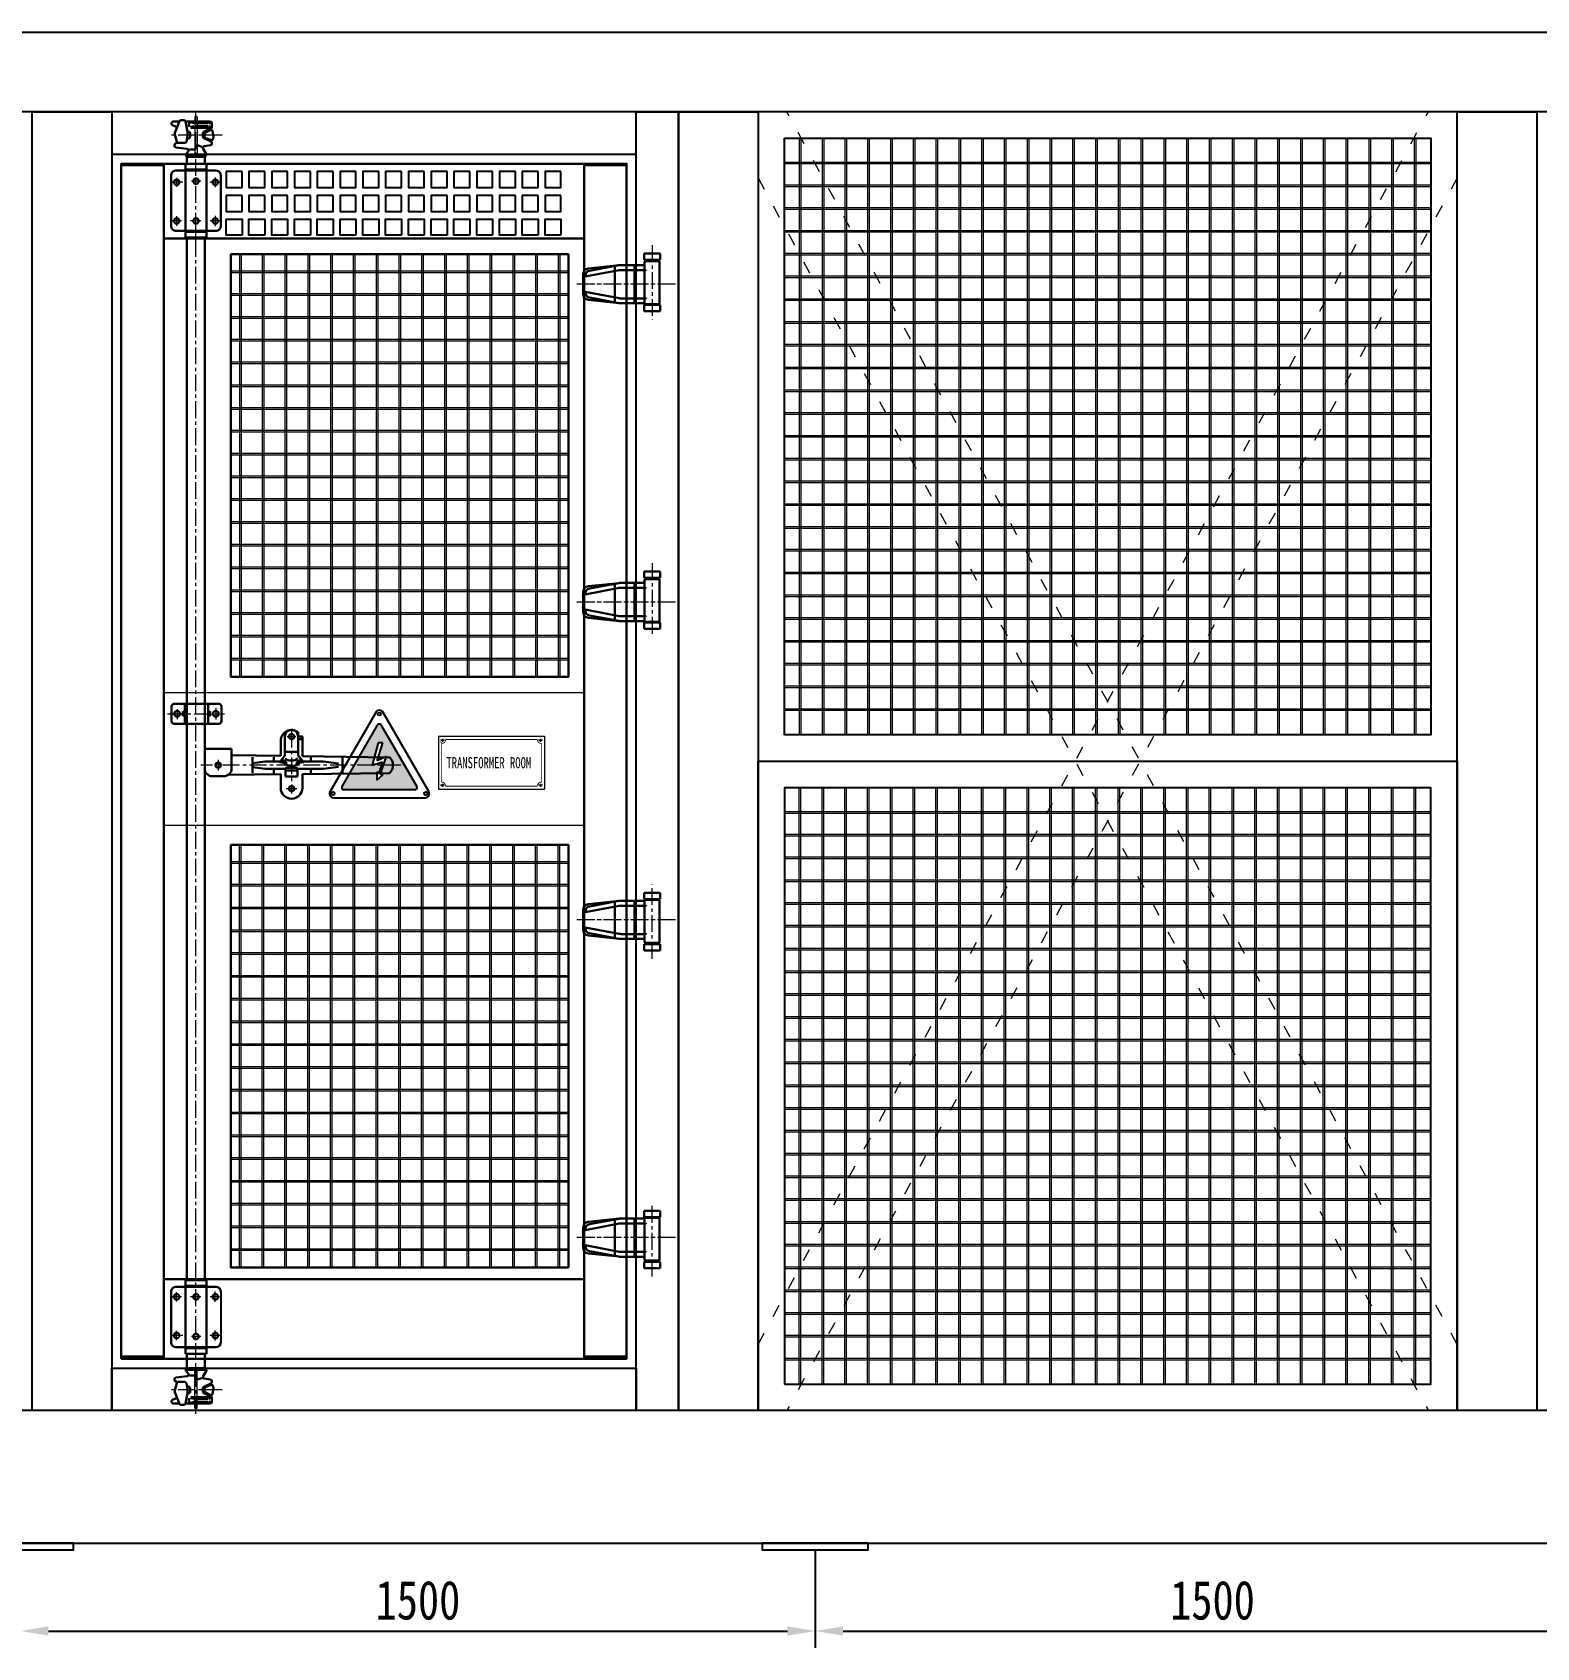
# Model space of a CAD drawing. Extents: x 61367 to 140945, y -1257 to 25588.
# Drawn here: x 88067 to 90907, y 17559 to 20608 of the extents above; entities that cross this region are included whole.
import ezdxf

# ---------------------------------------------------------------- set-up
doc = ezdxf.new("R2010")
doc.units = 0
doc.header["$MEASUREMENT"] = 0
doc.header["$PDMODE"] = 2
doc.header["$PDSIZE"] = 0.2
for name, pattern in [('ACAD_ISO03W100', [30, 12, -18]), ('CENTER', [50.8, 31.75, -6.35, 6.35, -6.35]), ('G', [2, 1.25, -0.25, 0.25, -0.25]), ('HIDDEN', [0.375, 0.25, -0.125])]:
    doc.linetypes.add(name, pattern=pattern)
doc.layers.get('0').update_dxf_attribs({"linetype": 'CONTINUOUS'})
doc.layers.get('DEFPOINTS').update_dxf_attribs({"linetype": 'CONTINUOUS'})
for name, color, linetype, lineweight in [('01', 7, 'CONTINUOUS', 18), ('05', 4, 'G', 18), ('AM_0', 7, 'CONTINUOUS', 30), ('AM_3', 6, 'HIDDEN', 15), ('AM_5', 3, 'CONTINUOUS', 15), ('AM_7', 4, 'CENTER', 15), ('THICK', 7, 'CONTINUOUS', 0)]:
    doc.layers.add(name, color=color, linetype=linetype, lineweight=lineweight)
doc.layers.add('02___PRT_ALL_AXES', color=7, linetype='CONTINUOUS')
doc.layers.add('03C', color=3, linetype='CONTINUOUS')
doc.styles.add('FSDBHZ', font='TXT.SHX', dxfattribs={"width": 0.707, "bigfont": 'HZFS.SHX'})
doc.styles.add('仿宋', font='SimSun.ttf', dxfattribs={"width": 0.8})
doc.dimstyles.new('12倍', dxfattribs={"dimscale": 21, "dimtxt": 3.5, "dimasz": 2.5, "dimexe": 1.5, "dimexo": 0, "dimgap": 1, "dimtad": 1, "dimtoh": 1, "dimdsep": 46, "dimtxsty": '仿宋', "dimcen": 2.5, "dimdle": 5, "dimclrd": 4, "dimclre": 4, "dimclrt": 3, "dimadec": 0, "dimazin": 0, "dimtfac": 1, "dimtmove": 0, "dimatfit": 3, "dimfxl": 1, "dimtolj": 1, "dimarcsym": 0})

# ---------------------------------------------------------------- blocks, each defined once
blk = doc.blocks.new('A$Ce09861e0')
at = {"layer": 'AM_0'}
for p, q in [((29.1, 124.3), (59.1, 124.3)), ((29.1, 124.3), (29.1, 112.3)), ((59.1, 124.3), (59.1, 112.3)), ((29.1, 112.3), (59.1, 112.3)), ((29.1, 111.3), (59.1, 111.3)), ((30.1, 110.3), (30.1, 31.3)), ((56.8, 100.3), (102.7, 100.3)), ((58.1, 110.3), (58.1, 31.3)), ((58.2, 48.2), (58.2, 99)), ((59.6, 109.6), (104.3, 109.6)), ((77.6, 38.1), (77.6, 109.2)), ((170.7, 88), (106.1, 100)), ((164.2, 103.3), (106.2, 109.5)), ((162.3, 99), (106.9, 109.3)), ((114.5, 39.5), (114.5, 107.5)), ((174.5, 55.3), (174.5, 91.8)), ((169.9, 88.2), (169.9, 89.9)), ((56.8, 46.8), (102.7, 46.8)), ((59.6, 37.6), (103.6, 37.6)), ((170.7, 59.1), (106.1, 47.1)), ((164.2, 43.9), (106.2, 37.7)), ((162.3, 48.2), (106.9, 37.9)), ((169.9, 57.2), (169.9, 59)), ((29.1, 30.3), (59.1, 30.3)), ((29.1, 29.3), (59.1, 29.3)), ((29.1, 27.8), (59.1, 27.8)), ((29.1, 15.8), (29.1, 27.8)), ((29.1, 15.8), (59.1, 15.8)), ((59.1, 15.8), (59.1, 27.8))]:
    blk.add_line(p, q, dxfattribs=at)
for centre, radius, start, end in [((31.1, 110.3), 1, 90, 180), ((56.8, 99), 1.38, 90, 180), ((57.1, 110.3), 1, 0, 90), ((59.6, 111), 1.38, 180, 270), ((59.6, 99), 1.38, 90, 180), ((102.7, 81.9), 18.5, 79.4792, 90), ((103.6, 91.1), 18.5, 79.4792, 90), ((104.3, 91.1), 18.5, 83.9115, 90), ((160.7, 89.9), 9.23, 0, 79.4792), ((163, 91.8), 11.5, 0, 83.9115), ((169.9, 83.5), 4.62, 0, 79.4792), ((169.9, 63.7), 4.62, 280.5208, 0), ((31.1, 31.3), 1, 180, 270), ((56.8, 48.2), 1.38, 180, 270), ((57.1, 31.3), 1, 270, 0), ((59.6, 48.2), 1.38, 180, 270), ((59.6, 36.2), 1.38, 90, 180), ((102.7, 65.3), 18.5, 270, 280.5208), ((103.6, 56), 18.5, 270, 280.5208), ((104.3, 56), 18.5, 270, 276.0885), ((160.7, 57.2), 9.23, 280.5208, 0), ((163, 55.3), 11.5, 276.0885, 0)]:
    blk.add_arc(centre, radius, start, end, dxfattribs=at)
at = {"layer": 'AM_7'}
for p, q in [((44.1, 0), (44.1, 140.2)), ((0, 73.6), (189.4, 73.6)), ((2.3, 73.6), (191.7, 73.6))]:
    blk.add_line(p, q, dxfattribs=at)
blk = doc.blocks.new('rehrehetreth')
at = {"linetype": 'ByBlock'}
h = blk.add_hatch(color=2, dxfattribs=at)
h.dxf.hatch_style = 1
edge = h.paths.add_edge_path()
edge.add_arc((99473.8, -259676.1), 4, 30, 150)
edge.add_line((99470.4, -259674.1), (99403.3, -259790.3))
edge.add_arc((99406.7, -259792.3), 4, 150, 270)
edge.add_line((99406.7, -259796.3), (99540.9, -259796.3))
edge.add_arc((99540.9, -259792.3), 4, 270, 30)
edge.add_line((99544.4, -259790.3), (99477.3, -259674.1))
h.paths.add_polyline_path([(99480.2, -259707.5), (99471.5, -259707.5), (99460.2, -259749.6), (99479.8, -259743.7), (99472.4, -259766), (99469, -259762.4), (99469.1, -259778), (99480.8, -259767.1), (99475.1, -259767.1), (99487.4, -259733.6), (99469.6, -259741.6)], flags=16)
at = {"layer": '02___PRT_ALL_AXES', "linetype": 'Continuous'}
for p, q in [((99466.9, -259650.1), (99380.7, -259799.3)), ((99566.9, -259799.3), (99480.7, -259650.1)), ((99403.3, -259790.3), (99470.4, -259674.1)), ((99477.3, -259674.1), (99544.4, -259790.3)), ((99471.5, -259707.5), (99460.2, -259749.6)), ((99469.6, -259741.6), (99480.2, -259707.5)), ((99480.2, -259707.5), (99471.5, -259707.5)), ((99460.2, -259749.6), (99479.8, -259743.7)), ((99487.4, -259733.6), (99469.6, -259741.6)), ((99479.8, -259743.7), (99472.4, -259766)), ((99475.1, -259767.1), (99487.4, -259733.6)), ((99472.4, -259766), (99469, -259762.4)), ((99469, -259762.4), (99469.1, -259778)), ((99469.1, -259778), (99480.8, -259767.1)), ((99480.8, -259767.1), (99475.1, -259767.1)), ((99387.7, -259811.3), (99560, -259811.3)), ((99540.9, -259796.3), (99406.7, -259796.3))]:
    blk.add_line(p, q, dxfattribs=at)
for centre in [(99473.8, -259653.2), (99386.3, -259803.3), (99561.3, -259803.3)]:
    blk.add_circle(centre, 3.1, dxfattribs=at)
for centre, radius, start, end in [((99473.8, -259654.1), 8, 30, 150), ((99473.8, -259676.1), 4, 30, 150), ((99406.7, -259792.3), 4, 150, 270), ((99540.9, -259792.3), 4, 270, 30), ((99387.7, -259803.3), 8, 150, 270), ((99560, -259803.3), 8, 270, 30)]:
    blk.add_arc(centre, radius, start, end, dxfattribs=at)
blk = doc.blocks.new('YU56UI67U56Y54TG')
at = {"layer": '01'}
for p, q in [((14504.3, -10294.9), (14704.3, -10294.9)), ((14504.3, -10294.9), (14504.3, -10394.9)), ((14704.3, -10294.9), (14704.3, -10394.9)), ((14504.3, -10394.9), (14704.3, -10394.9))]:
    blk.add_line(p, q, dxfattribs=at)
at = {"layer": '01', "const_width": 1.5}
for points in [[(14510.3, -10308.4, 0.414214), (14517.8, -10300.9, 0.414214)], [(14690.8, -10300.9, 0.414214), (14698.3, -10308.4, 0.414214)], [(14517.8, -10388.9, 0.414214), (14510.3, -10381.4, 0.414214)], [(14698.3, -10381.4, 0.414214), (14690.8, -10388.9, 0.414214)]]:
    blk.add_lwpolyline(points, format="xyb", dxfattribs=at)
for points in [[(14510.3, -10307.6), (14510.3, -10382.1)], [(14517, -10300.9), (14691.5, -10300.9)], [(14698.3, -10307.6), (14698.3, -10382.1)], [(14517.1, -10388.9), (14691.4, -10388.9)]]:
    blk.add_lwpolyline(points, dxfattribs=at)
at = {"layer": '01'}
for centre in [(14511.8, -10302.4), (14696.8, -10302.4), (14511.8, -10387.4), (14696.8, -10387.4)]:
    blk.add_circle(centre, 1.65, dxfattribs=at)
at = {"layer": '03C', "color": 1}
blk.add_line((14509.5, -10305.2), (14508.6, -10306.3), dxfattribs=at)
at = {"layer": '05'}
for p, q in [((14515.4, -10302.4), (14508.1, -10302.4)), ((14511.8, -10299.4), (14511.8, -10305.4)), ((14700.4, -10302.4), (14693.1, -10302.4)), ((14696.8, -10299.4), (14696.8, -10305.4)), ((14515.4, -10387.4), (14508.1, -10387.4)), ((14511.8, -10384.4), (14511.8, -10390.4)), ((14700.4, -10387.4), (14693.1, -10387.4)), ((14696.8, -10384.4), (14696.8, -10390.4))]:
    blk.add_line(p, q, dxfattribs=at)
at = {"layer": '01', "insert": (14519.3, -10344.9), "char_height": 21, "attachment_point": 4, "style": 'FSDBHZ'}
blk.add_mtext('{\\fSimHei|b0|i0|c134|p49;\\W0.7;TRANSFORMER ROOM}', dxfattribs=at)
blk = doc.blocks.new('*D683')
at = {"color": 4, "linetype": 'Continuous', "lineweight": -2, "transparency": 16777216}
for p, q in [((89544.9, 17743.1), (89544.9, 17558.5)), ((88044.9, 17690.3), (88044.9, 17558.5)), ((88097.4, 17590), (89492.4, 17590))]:
    blk.add_line(p, q, dxfattribs=at)
at = {"color": 4, "transparency": 16777216}
for points in [[(88097.4, 17598.8), (88097.4, 17581.3), (88044.9, 17590)], [(89492.4, 17598.8), (89492.4, 17581.3), (89544.9, 17590)]]:
    blk.add_solid(points, dxfattribs=at)
at = {"layer": 'DEFPOINTS', "color": 0, "transparency": 16777216}
for p in [(89544.9, 17743.1), (88044.9, 17690.3), (89544.9, 17590)]:
    blk.add_point(p, dxfattribs=at)
at = {"color": 3, "transparency": 16777216, "insert": (88794.9, 17647.8), "char_height": 73.5, "attachment_point": 5, "style": '仿宋'}
blk.add_mtext('\\A1;1500', dxfattribs=at)
blk = doc.blocks.new('*D684')
at = {"color": 4, "linetype": 'Continuous', "lineweight": -2, "transparency": 16777216}
for p, q in [((91044.9, 17743.1), (91044.9, 17558.5)), ((89544.9, 17650.8), (89544.9, 17558.5)), ((89597.4, 17590), (90992.4, 17590))]:
    blk.add_line(p, q, dxfattribs=at)
at = {"color": 4, "transparency": 16777216}
for points in [[(89597.4, 17598.8), (89597.4, 17581.3), (89544.9, 17590)], [(90992.4, 17598.8), (90992.4, 17581.3), (91044.9, 17590)]]:
    blk.add_solid(points, dxfattribs=at)
at = {"layer": 'DEFPOINTS', "color": 0, "transparency": 16777216}
for p in [(91044.9, 17743.1), (89544.9, 17650.8), (91044.9, 17590)]:
    blk.add_point(p, dxfattribs=at)
at = {"color": 3, "transparency": 16777216, "insert": (90294.9, 17647.8), "char_height": 73.5, "attachment_point": 5, "style": '仿宋'}
blk.add_mtext('\\A1;1500', dxfattribs=at)

msp = doc.modelspace()

# ---------------------------------------------------------------- linework, layer by layer
msp.add_line((88422.915, 18229.926), (88422.915, 18135.626))
for points in [[(88216.915, 20378.086), (89206.915, 20378.086), (89206.915, 20458.086), (88216.915, 20458.086)], [(89206.915, 20458.086), (89286.915, 20458.086), (89286.915, 18006.086), (89206.915, 18006.086)], [(89486.915, 20408.086), (90706.915, 20408.086), (90706.915, 19282.086), (89486.915, 19282.086)], [(89436.915, 19232.086), (90756.915, 19232.086), (90756.915, 18006.086), (89436.915, 18006.086)], [(89486.915, 18056.086), (90706.915, 18056.086), (90706.915, 19182.086), (89486.915, 19182.086)], [(88216.915, 18086.086), (89206.915, 18086.086), (89206.915, 18006.086), (88216.915, 18006.086)]]:
    msp.add_lwpolyline(points, close=True)
at = {"color": 6, "lineweight": -3}
for points in [[(88144.915, 17756.086), (87944.915, 17756.086), (87944.915, 17743.086), (88144.915, 17743.086)], [(89644.915, 17756.086), (89444.915, 17756.086), (89444.915, 17743.086), (89644.915, 17743.086)]]:
    msp.add_lwpolyline(points, close=True, dxfattribs=at)
at = {"layer": 'AM_0'}
for p, q in [((88329.964, 20436.526), (88329.964, 20435.536)), ((88340.407, 20429.23), (88331.822, 20432.761)), ((88344.444, 20439.526), (88332.964, 20439.526)), ((88336.081, 20418.199), (88344.717, 20440.221)), ((88352.995, 20442.126), (88347.51, 20442.126)), ((88355.939, 20439.703), (88359.757, 20420.232)), ((88403.433, 20439.526), (88355.974, 20439.526)), ((88372.191, 20436.39), (88366.449, 20438.303)), ((88398.773, 20436.39), (88373.892, 20436.39)), ((88400.049, 20435.965), (88404.089, 20438.09)), ((88405.965, 20436.563), (88405.965, 20429.03)), ((88339.842, 20401.301), (88335.928, 20415)), ((88357.892, 20401.619), (88359.843, 20413.004)), ((88358.745, 20406.596), (88363.095, 20408.365)), ((88363.106, 20419.891), (88359.536, 20421.359)), ((88364.964, 20417.116), (88364.964, 20411.144)), ((88371.978, 20430.863), (88365.598, 20428.737)), ((88403.876, 20427.674), (88366.024, 20427.674)), ((88398.773, 20430.863), (88373.892, 20430.863)), ((88388.965, 20411.03), (88388.965, 20417.222)), ((88390.687, 20419.936), (88404.242, 20426.315)), ((88390.687, 20408.315), (88404.242, 20401.936)), ((88391.847, 20411.279), (88391.8, 20416.029)), ((88402.61, 20423.635), (88393.368, 20418.479)), ((88405.199, 20404.325), (88394.258, 20408.232)), ((88400.261, 20431.075), (88404.727, 20428.312)), ((88406.976, 20421.596), (88409.07, 20411.348)), ((88408.951, 20409.94), (88407.102, 20405.193)), ((88335.464, 20395.107), (88335.464, 20393.746)), ((88337.334, 20397.886), (88340.455, 20399.156)), ((88338.061, 20390.774), (88359.323, 20387.891)), ((88354.935, 20399.126), (88342.727, 20399.126)), ((88357.45, 20378.821), (88361.145, 20382.904)), ((88358.12, 20374.242), (88359.964, 20373.126)), ((88358.915, 20373.126), (88358.915, 20359.826)), ((88392.965, 20373.125), (88358.964, 20373.125)), ((88392.696, 20376.125), (88359.355, 20376.125)), ((88372.964, 20387.125), (88363.733, 20387.125)), ((88375.965, 20391.198), (88375.965, 20390.125)), ((88379.754, 20394.092), (88386.965, 20392.126)), ((88389.355, 20388.283), (88395.315, 20378.704)), ((88391.434, 20392.832), (88403.433, 20394.726)), ((88391.965, 20373.125), (88394.321, 20374.552)), ((88392.915, 20373.126), (88392.915, 20359.826)), ((88405.965, 20399.222), (88405.965, 20397.689)), ((88412.915, 20347.326), (88338.915, 20347.326)), ((88395.915, 20359.826), (88355.915, 20359.826)), ((88355.915, 20359.826), (88355.915, 20348.826)), ((88395.915, 20348.826), (88355.915, 20348.826)), ((88355.915, 20347.326), (88355.915, 20233.026)), ((88358.915, 20348.826), (88358.915, 20347.326)), ((88392.915, 20348.826), (88392.915, 20347.326)), ((88395.915, 20359.826), (88395.915, 20348.826)), ((88395.915, 20347.326), (88395.915, 20233.026)), ((88328.915, 20337.326), (88328.915, 20243.026)), ((88422.915, 20337.326), (88422.915, 20243.026)), ((89108.915, 20218.886), (88314.915, 20218.886)), ((88412.915, 20233.026), (88338.915, 20233.026)), ((88395.915, 20231.526), (88355.915, 20231.526)), ((88395.915, 20231.526), (88355.915, 20231.526)), ((88355.915, 20231.526), (88355.915, 20220.526)), ((88395.915, 20220.526), (88355.915, 20220.526)), ((88358.915, 20233.026), (88358.915, 20231.526)), ((88392.915, 20233.026), (88392.915, 20231.526)), ((88395.915, 20231.526), (88395.915, 20220.526)), ((88329.915, 19335.581), (88329.915, 19307.581)), ((88334.915, 19340.581), (88418.915, 19340.581)), ((88355.015, 19340.581), (88355.015, 19302.581)), ((88398.815, 19340.581), (88398.815, 19302.581)), ((88423.915, 19335.581), (88423.915, 19307.581)), ((88351.015, 19325.581), (88351.015, 19317.581)), ((88351.015, 19325.581), (88355.015, 19324.509)), ((88351.015, 19317.581), (88355.015, 19318.653)), ((88398.815, 19324.509), (88402.815, 19325.581)), ((88398.815, 19318.653), (88402.815, 19317.581)), ((88402.815, 19325.581), (88402.815, 19317.581)), ((88334.915, 19302.581), (88418.915, 19302.581)), ((88535.859, 19274.086), (88535.859, 19241.941)), ((88543.859, 19282.086), (88543.859, 19242.668)), ((88568.859, 19286.834), (88568.859, 19242.668)), ((88576.859, 19278.883), (88568.859, 19278.883)), ((88576.859, 19273.883), (88568.859, 19273.883)), ((88576.859, 19278.883), (88576.859, 19241.395)), ((88443.259, 19255.586), (88392.259, 19255.586)), ((88443.259, 19255.586), (88443.259, 19218.586)), ((88535.859, 19241.941), (88443.259, 19243.174)), ((88567.759, 19249.586), (88544.959, 19249.586)), ((88482.759, 19239.586), (88482.759, 19209.586)), ((88506.781, 19231.362), (88482.926, 19228.571)), ((88506.781, 19217.81), (88482.926, 19220.601)), ((88543.859, 19231.362), (88506.781, 19231.362)), ((88544.959, 19217.81), (88506.781, 19217.81)), ((88522.759, 19239.586), (88522.759, 19231.362)), ((88522.759, 19217.81), (88522.759, 19209.586)), ((88543.859, 19242.668), (88533.328, 19229.54)), ((88567.759, 19219.586), (88544.959, 19219.586)), ((88544.959, 19219.586), (88544.959, 19203.295)), ((88567.759, 19214.586), (88544.959, 19214.586)), ((88567.759, 19219.586), (88567.759, 19203.295)), ((88616.413, 19217.81), (88567.759, 19217.81)), ((88568.859, 19242.668), (88579.39, 19229.54)), ((88616.413, 19231.362), (88568.859, 19231.362)), ((88741.021, 19239.21), (88576.859, 19241.395)), ((88592.759, 19239.586), (88592.759, 19231.362)), ((88592.759, 19217.81), (88592.759, 19209.586)), ((88616.413, 19231.362), (88644.837, 19227.81)), ((88616.413, 19217.81), (88644.837, 19221.362)), ((88652.759, 19239.586), (88652.759, 19209.586)), ((88428.259, 19203.586), (88407.259, 19203.586)), ((88535.859, 19207.317), (88436.75, 19206.221)), ((88535.859, 19181.686), (88535.859, 19207.317)), ((88567.759, 19203.295), (88544.959, 19203.295)), ((88740.988, 19209.586), (88576.859, 19207.771)), ((88576.859, 19181.686), (88576.859, 19207.771)), ((88412.915, 18239.926), (88338.915, 18239.926)), ((88395.915, 18252.426), (88355.915, 18252.426)), ((88355.915, 18241.426), (88355.915, 18252.426)), ((88395.915, 18241.426), (88355.915, 18241.426)), ((88355.915, 18125.626), (88355.915, 18239.926)), ((88358.915, 18239.926), (88358.915, 18241.426)), ((88392.915, 18239.926), (88392.915, 18241.426)), ((88395.915, 18241.426), (88395.915, 18252.426)), ((88395.915, 18125.626), (88395.915, 18239.926)), ((88328.915, 18135.626), (88328.915, 18229.926)), ((88412.915, 18125.626), (88338.915, 18125.626)), ((88395.915, 18124.126), (88355.915, 18124.126)), ((88355.915, 18113.126), (88355.915, 18124.126)), ((88358.915, 18124.126), (88358.915, 18125.626)), ((88392.915, 18124.126), (88392.915, 18125.626)), ((88395.915, 18113.126), (88395.915, 18124.126)), ((88395.915, 18113.126), (88355.915, 18113.126)), ((88358.12, 18085.009), (88359.964, 18086.126)), ((88358.915, 18086.126), (88358.915, 18113.126)), ((88392.965, 18086.126), (88358.964, 18086.126)), ((88391.965, 18086.126), (88394.321, 18084.699)), ((88392.915, 18086.126), (88392.915, 18113.126)), ((88335.464, 18064.144), (88335.464, 18065.506)), ((88339.842, 18057.951), (88335.928, 18044.251)), ((88337.334, 18061.366), (88340.455, 18060.096)), ((88338.061, 18068.478), (88359.323, 18071.361)), ((88354.935, 18060.126), (88342.727, 18060.126)), ((88357.45, 18080.431), (88361.145, 18076.347)), ((88357.892, 18057.633), (88359.843, 18046.248)), ((88392.696, 18083.126), (88359.355, 18083.126)), ((88372.964, 18072.126), (88363.733, 18072.126)), ((88375.965, 18068.054), (88375.965, 18069.126)), ((88379.754, 18065.16), (88386.965, 18067.126)), ((88389.355, 18070.968), (88395.315, 18080.548)), ((88390.687, 18050.936), (88404.242, 18057.315)), ((88391.434, 18066.42), (88403.433, 18064.526)), ((88405.199, 18054.927), (88394.258, 18051.019)), ((88405.965, 18060.03), (88405.965, 18061.563)), ((88408.951, 18049.312), (88407.102, 18054.059)), ((88329.964, 18022.726), (88329.964, 18023.716)), ((88340.407, 18030.022), (88331.822, 18026.49)), ((88336.081, 18041.052), (88344.717, 18019.03)), ((88355.939, 18019.548), (88359.757, 18039.02)), ((88358.745, 18052.656), (88363.095, 18050.886)), ((88363.106, 18039.361), (88359.536, 18037.893)), ((88364.964, 18042.136), (88364.964, 18048.108)), ((88371.978, 18028.389), (88365.598, 18030.515)), ((88403.876, 18031.578), (88366.024, 18031.578)), ((88398.773, 18028.389), (88373.892, 18028.389)), ((88388.965, 18048.222), (88388.965, 18042.03)), ((88390.687, 18039.315), (88404.242, 18032.936)), ((88391.847, 18047.972), (88391.8, 18043.222)), ((88402.61, 18035.617), (88393.368, 18040.773)), ((88400.049, 18023.287), (88404.089, 18021.161)), ((88400.261, 18028.176), (88404.727, 18030.94)), ((88405.965, 18022.689), (88405.965, 18030.222)), ((88406.976, 18037.656), (88409.07, 18047.904)), ((88344.444, 18019.726), (88332.964, 18019.726)), ((88352.995, 18017.125), (88347.51, 18017.125)), ((88403.433, 18019.726), (88355.974, 18019.726)), ((88372.191, 18022.862), (88366.449, 18020.949)), ((88398.773, 18022.862), (88373.892, 18022.862))]:
    msp.add_line(p, q, dxfattribs=at)
for points in [[(88234.915, 20357.086), (88314.915, 20357.086), (88314.915, 20360.086), (88234.915, 20360.086)], [(88234.915, 20357.086), (88314.915, 20357.086), (88314.915, 20360.086), (88234.915, 20360.086)], [(88234.915, 18108.086), (88314.915, 18108.086), (88314.915, 20357.086), (88234.915, 20357.086)], [(88314.915, 20360.086), (89108.915, 20360.086), (89108.915, 20218.886), (88314.915, 20218.886)], [(89108.915, 20357.086), (89188.915, 20357.086), (89188.915, 20360.086), (89108.915, 20360.086)], [(89108.915, 18108.086), (89188.915, 18108.086), (89188.915, 20357.086), (89108.915, 20357.086)], [(88392.915, 20220.526), (88358.915, 20220.526), (88358.915, 18252.426), (88392.915, 18252.426)], [(89078.916, 20189.086), (88441.915, 20189.086), (88441.915, 19391.086), (89078.916, 19391.086)], [(89078.916, 18276.086), (88441.915, 18276.086), (88441.915, 19074.086), (89078.916, 19074.086)], [(88314.915, 18254.086), (89108.915, 18254.086), (89108.915, 18104.086), (88314.915, 18104.086)], [(88234.915, 18104.086), (88314.915, 18104.086), (88314.915, 18108.086), (88234.915, 18108.086)], [(88234.915, 18104.086), (88314.915, 18104.086), (88314.915, 18108.086), (88234.915, 18108.086)], [(89108.915, 18104.086), (89188.915, 18104.086), (89188.915, 18108.086), (89108.915, 18108.086)]]:
    msp.add_lwpolyline(points, close=True, dxfattribs=at)
for centre, radius in [((88339.415, 20325.026), 5.25), ((88375.915, 20327.026), 5.25), ((88412.415, 20325.026), 5.25), ((88339.415, 20252.026), 5.25), ((88375.915, 20252.026), 5.25), ((88412.415, 20252.026), 5.25), ((88340.415, 19321.581), 5.5), ((88413.415, 19321.581), 5.5), ((88556.359, 19278.586), 5), ((88417.759, 19224.586), 5), ((88556.359, 19180.186), 5), ((88339.415, 18220.926), 5.25), ((88375.915, 18220.926), 5.25), ((88412.415, 18220.926), 5.25), ((88339.415, 18147.926), 5.25), ((88375.915, 18145.926), 5.25), ((88412.415, 18147.926), 5.25)]:
    msp.add_circle(centre, radius, dxfattribs=at)
for centre, radius, start, end in [((88332.964, 20436.526), 3, 89.99992, 180), ((88332.964, 20435.536), 3, 180, 247.6365), ((88347.51, 20439.126), 3, 89.99992, 158.58707), ((88352.995, 20439.126), 3, 11.0935, 89.99992), ((88369.426, 20433.414), 6.805, 137.864454, 214.342187), ((88402.965, 20436.563), 3, 359.9998, 81.02744), ((88340.736, 20416.374), 5, 158.586908, 195.945465), ((88354.935, 20402.126), 3, 270.0001, 350.2724), ((88340.131, 20416.383), 20, 350.2726, 11.0936), ((88361.964, 20411.144), 3, 292.1356, 359.9999), ((88361.964, 20417.116), 3, 359.9998, 67.6361), ((88391.965, 20417.222), 3, 115.20116, 180), ((88391.965, 20411.03), 3, 180, 244.799), ((88394.794, 20415.839), 3, 118.39315, 176.367037), ((88395.14, 20411.408), 3.295, 182.233027, 254.480837), ((88404.037, 20420.995), 3, 11.5506, 118.39315), ((88402.965, 20429.03), 3, 295.2012, 359.9999), ((88402.965, 20399.222), 3, 359.9998, 64.7987), ((88405.704, 20405.737), 1.5, 250.345412, 338.717704), ((88406.621, 20410.847), 2.5, 338.717704, 11.550977), ((88338.464, 20395.107), 3, 112.1353, 180), ((88338.464, 20393.746), 3, 180, 262.2783), ((88342.727, 20402.126), 3, 195.9456, 270.0001), ((88359.674, 20376.808), 3, 137.8583, 238.8012), ((88358.92, 20384.917), 3, 317.8582, 82.2781), ((88372.964, 20390.125), 3, 270.0001, 359.9999), ((88378.965, 20391.198), 3, 74.7448, 180), ((88391.902, 20389.868), 3, 98.9726, 211.8864), ((88392.767, 20377.119), 3, 301.1987, 31.8863), ((88402.965, 20397.689), 3, 278.9725, 359.9999), ((88338.915, 20337.326), 10, 89.9998, 180), ((88412.915, 20337.326), 10, 0.0001, 89.9999), ((88338.915, 20243.026), 10, 180, 270.00008), ((88412.915, 20243.026), 10, 269.99998, 0.0002), ((88334.915, 19335.581), 5, 90.00008, 180.0001), ((88418.915, 19335.581), 5, 0, 90.00008), ((88334.915, 19307.581), 5, 180.0001, 269.9999), ((88418.915, 19307.581), 5, 269.9999, 0), ((88556.359, 19270.586), 20.5, 52.428, 180), ((88556.359, 19278.586), 12.5, 359.9998, 180), ((88407.259, 19218.586), 15, 180, 270.0001), ((88428.259, 19218.586), 15, 270, 359.9999), ((88536.781, 19218.794), 11.287, 51.165186, 107.812645), ((88539.312, 19222.014), 11.287, 51.165186, 107.812645), ((88556.359, 19240.711), 18.125, 226.3972, 313.6029), ((88556.102, 19254.541), 21.288, 235.62456, 304.37544), ((88553.7, 19229.078), 7.512, 166.699891, 205.663234), ((88559.018, 19229.078), 7.512, 334.336766, 13.300109), ((88573.407, 19222.014), 11.287, 72.187355, 128.834814), ((88575.937, 19218.794), 11.287, 72.187355, 128.834814), ((88727.759, 19224.586), 20, 311.4097, 48.5903), ((88556.359, 19181.686), 20.5, 180, 359.9999), ((88338.915, 18229.926), 10, 89.99992, 180), ((88412.915, 18229.926), 10, 359.9998, 90.00002), ((88338.915, 18135.626), 10, 180, 270.0002), ((88412.915, 18135.626), 10, 270.0001, 359.9999), ((88359.674, 18082.444), 3, 121.1988, 222.1417), ((88392.767, 18082.133), 3, 328.1137, 58.8013), ((88338.464, 18065.506), 3, 97.7217, 180), ((88338.464, 18064.144), 3, 180, 247.8647), ((88342.727, 18057.126), 3, 89.9999, 164.0544), ((88354.935, 18057.126), 3, 9.7276, 89.9999), ((88358.92, 18074.334), 3, 277.7219, 42.1418), ((88372.964, 18069.126), 3, 0.0001, 89.9999), ((88378.965, 18068.054), 3, 180, 285.2552), ((88391.902, 18069.384), 3, 148.1136, 261.0274), ((88402.965, 18061.563), 3, 0.0001, 81.0275), ((88402.965, 18060.03), 3, 295.2013, 0.0002), ((88405.704, 18053.514), 1.5, 21.282296, 109.654588), ((88332.964, 18023.716), 3, 112.3635, 180), ((88340.736, 18042.878), 5, 164.054535, 201.413092), ((88340.131, 18042.868), 20, 348.9064, 9.7274), ((88369.426, 18025.838), 6.805, 145.657813, 222.135546), ((88361.964, 18048.108), 3, 0.0001, 67.8644), ((88361.964, 18042.136), 3, 292.3639, 0.0002), ((88391.965, 18048.222), 3, 115.201, 180), ((88391.965, 18042.03), 3, 180, 244.79884), ((88394.794, 18043.412), 3, 183.632963, 241.60685), ((88395.14, 18047.844), 3.295, 105.519163, 177.766973), ((88404.037, 18038.256), 3, 241.60685, 348.4494), ((88402.965, 18030.222), 3, 0.0001, 64.7988), ((88406.621, 18048.404), 2.5, 348.449023, 21.282296), ((88332.964, 18022.726), 3, 180, 270.00008), ((88347.51, 18020.126), 3, 201.41293, 270.00008), ((88352.995, 18020.126), 3, 270.00008, 348.9065), ((88402.965, 18022.689), 3, 278.97256, 0.0002)]:
    msp.add_arc(centre, radius, start, end, dxfattribs=at)
for p in [(88375.965, 20373.125), (88358.915, 20220.526), (88358.915, 18252.426), (88375.965, 18086.126)]:
    msp.add_point(p, dxfattribs=at)
at = {"layer": 'AM_3'}
for p, q in [((88377.915, 20449.126), (88373.915, 20449.126)), ((88377.915, 20449.126), (88377.915, 20374.363)), ((88373.915, 18010.126), (88373.915, 18085.235)), ((88377.915, 18010.126), (88377.915, 18084.889)), ((88377.915, 18010.126), (88373.915, 18010.126))]:
    msp.add_line(p, q, dxfattribs=at)
msp.add_lwpolyline([(88373.915, 20449.126), (88373.915, 20374.017)], dxfattribs=at)
at = {"layer": 'AM_7'}
for p, q in [((88375.915, 18000.126), (88375.915, 20459.126)), ((88425.123, 20414.126), (88327.355, 20414.126)), ((88350.934, 20325.026), (88328.915, 20325.026)), ((88339.415, 20333.572), (88339.415, 20316.252)), ((88384.909, 20327.026), (88367.255, 20327.026)), ((88421.215, 20325.026), (88401.896, 20325.026)), ((88412.415, 20334.239), (88412.415, 20315.919)), ((88348.269, 20252.026), (88330.948, 20252.026)), ((88339.415, 20260.959), (88339.415, 20242.972)), ((88384.909, 20252.026), (88365.256, 20252.026)), ((88420.549, 20252.026), (88402.895, 20252.026)), ((88412.415, 20261.625), (88412.415, 20242.306)), ((88321.915, 19321.581), (88429.915, 19321.581)), ((88340.415, 19330.581), (88340.415, 19311.581)), ((88413.415, 19332.831), (88413.415, 19311.081)), ((88548.256, 19278.586), (88564.506, 19278.586)), ((88548.259, 19278.586), (88564.509, 19278.586)), ((88556.356, 19289.836), (88556.356, 19171.022)), ((88556.359, 19289.836), (88556.359, 19171.022)), ((88762.763, 19224.586), (88384.986, 19224.586)), ((88417.756, 19234.586), (88417.756, 19214.586)), ((88417.759, 19234.586), (88417.759, 19214.586)), ((88566.356, 19180.186), (88546.356, 19180.186)), ((88566.359, 19180.186), (88546.359, 19180.186)), ((88348.269, 18220.926), (88330.948, 18220.926)), ((88339.415, 18211.993), (88339.415, 18229.98)), ((88384.909, 18220.926), (88365.256, 18220.926)), ((88420.549, 18220.926), (88402.895, 18220.926)), ((88412.415, 18211.327), (88412.415, 18230.646)), ((88350.934, 18147.926), (88328.915, 18147.926)), ((88339.415, 18139.38), (88339.415, 18156.7)), ((88384.909, 18145.926), (88367.255, 18145.926)), ((88421.215, 18147.926), (88401.896, 18147.926)), ((88412.415, 18138.713), (88412.415, 18157.033)), ((88425.123, 18045.126), (88327.355, 18045.126))]:
    msp.add_line(p, q, dxfattribs=at)
at = {"layer": 'THICK', "color": 0}
for p, q in [((89514.915, 20408.086), (89514.915, 19282.086)), ((89517.915, 20408.086), (89517.915, 19282.086)), ((89557.915, 20408.086), (89557.915, 19282.086)), ((89560.915, 20408.086), (89560.915, 19282.086)), ((89600.915, 20408.086), (89600.915, 19282.086)), ((89603.915, 20408.086), (89603.915, 19282.086)), ((89643.915, 20408.086), (89643.915, 19282.086)), ((89646.915, 20408.086), (89646.915, 19282.086)), ((89686.915, 20408.086), (89686.915, 19282.086)), ((89689.915, 20408.086), (89689.915, 19282.086)), ((89729.915, 20408.086), (89729.915, 19282.086)), ((89732.915, 20408.086), (89732.915, 19282.086)), ((89772.915, 20408.086), (89772.915, 19282.086)), ((89775.915, 20408.086), (89775.915, 19282.086)), ((89815.915, 20408.086), (89815.915, 19282.086)), ((89818.915, 20408.086), (89818.915, 19282.086)), ((89858.915, 20408.086), (89858.915, 19282.086)), ((89861.915, 20408.086), (89861.915, 19282.086)), ((89901.915, 20408.086), (89901.915, 19282.086)), ((89904.915, 20408.086), (89904.915, 19282.086)), ((89944.915, 20408.086), (89944.915, 19282.086)), ((89947.915, 20408.086), (89947.915, 19282.086)), ((89987.915, 20408.086), (89987.915, 19282.086)), ((89990.915, 20408.086), (89990.915, 19282.086)), ((90030.915, 20408.086), (90030.915, 19282.086)), ((90033.915, 20408.086), (90033.915, 19282.086)), ((90073.915, 20408.086), (90073.915, 19282.086)), ((90076.915, 20408.086), (90076.915, 19282.086)), ((90116.915, 20408.086), (90116.915, 19282.086)), ((90119.915, 20408.086), (90119.915, 19282.086)), ((90159.915, 20408.086), (90159.915, 19282.086)), ((90162.915, 20408.086), (90162.915, 19282.086)), ((90202.915, 20408.086), (90202.915, 19282.086)), ((90205.915, 20408.086), (90205.915, 19282.086)), ((90245.915, 20408.086), (90245.915, 19282.086)), ((90248.915, 20408.086), (90248.915, 19282.086)), ((90288.915, 20408.086), (90288.915, 19282.086)), ((90291.915, 20408.086), (90291.915, 19282.086)), ((90331.915, 20408.086), (90331.915, 19282.086)), ((90334.915, 20408.086), (90334.915, 19282.086)), ((90374.915, 20408.086), (90374.915, 19282.086)), ((90377.915, 20408.086), (90377.915, 19282.086)), ((90417.915, 20408.086), (90417.915, 19282.086)), ((90420.915, 20408.086), (90420.915, 19282.086)), ((90460.915, 20408.086), (90460.915, 19282.086)), ((90463.915, 20408.086), (90463.915, 19282.086)), ((90503.915, 20408.086), (90503.915, 19282.086)), ((90506.915, 20408.086), (90506.915, 19282.086)), ((90546.915, 20408.086), (90546.915, 19282.086)), ((90549.915, 20408.086), (90549.915, 19282.086)), ((90589.915, 20408.086), (90589.915, 19282.086)), ((90592.915, 20408.086), (90592.915, 19282.086)), ((90632.915, 20408.086), (90632.915, 19282.086)), ((90635.915, 20408.086), (90635.915, 19282.086)), ((90675.915, 20408.086), (90675.915, 19282.086)), ((90678.915, 20408.086), (90678.915, 19282.086)), ((90706.915, 20362.586), (89486.915, 20362.586)), ((90706.915, 20359.586), (89486.915, 20359.586)), ((90706.915, 20319.586), (89486.915, 20319.586)), ((90706.915, 20316.586), (89486.915, 20316.586)), ((90706.915, 20276.586), (89486.915, 20276.586)), ((90706.915, 20273.586), (89486.915, 20273.586)), ((90706.915, 20233.586), (89486.915, 20233.586)), ((90706.915, 20230.586), (89486.915, 20230.586)), ((88457.916, 20189.086), (88457.916, 19391.086)), ((88460.916, 20189.086), (88460.916, 19391.086)), ((88500.916, 20189.086), (88500.916, 19391.086)), ((88503.916, 20189.086), (88503.916, 19391.086)), ((88543.916, 20189.086), (88543.916, 19391.086)), ((88546.916, 20189.086), (88546.916, 19391.086)), ((88586.916, 20189.086), (88586.916, 19391.086)), ((88589.916, 20189.086), (88589.916, 19391.086)), ((88629.916, 20189.086), (88629.916, 19391.086)), ((88632.916, 20189.086), (88632.916, 19391.086)), ((88672.916, 20189.086), (88672.916, 19391.086)), ((88675.916, 20189.086), (88675.916, 19391.086)), ((88715.916, 20189.086), (88715.916, 19391.086)), ((88718.916, 20189.086), (88718.916, 19391.086)), ((88758.916, 20189.086), (88758.916, 19391.086)), ((88761.916, 20189.086), (88761.916, 19391.086)), ((88801.916, 20189.086), (88801.916, 19391.086)), ((88804.916, 20189.086), (88804.916, 19391.086)), ((88844.916, 20189.086), (88844.916, 19391.086)), ((88847.916, 20189.086), (88847.916, 19391.086)), ((88887.916, 20189.086), (88887.916, 19391.086)), ((88890.916, 20189.086), (88890.916, 19391.086)), ((88930.916, 20189.086), (88930.916, 19391.086)), ((88933.916, 20189.086), (88933.916, 19391.086)), ((88973.916, 20189.086), (88973.916, 19391.086)), ((88976.916, 20189.086), (88976.916, 19391.086)), ((89016.916, 20189.086), (89016.916, 19391.086)), ((89019.916, 20189.086), (89019.916, 19391.086)), ((89059.916, 20189.086), (89059.916, 19391.086)), ((89062.916, 20189.086), (89062.916, 19391.086)), ((90706.915, 20190.586), (89486.915, 20190.586)), ((90706.915, 20187.586), (89486.915, 20187.586)), ((89078.916, 20157.086), (88441.915, 20157.086)), ((89078.916, 20154.086), (88441.915, 20154.086)), ((90706.915, 20147.586), (89486.915, 20147.586)), ((90706.915, 20144.586), (89486.915, 20144.586)), ((89078.916, 20114.086), (88441.915, 20114.086)), ((89078.916, 20111.086), (88441.915, 20111.086)), ((90706.915, 20104.586), (89486.915, 20104.586)), ((90706.915, 20101.586), (89486.915, 20101.586)), ((89078.916, 20071.086), (88441.915, 20071.086)), ((89078.916, 20068.086), (88441.915, 20068.086)), ((90706.915, 20061.586), (89486.915, 20061.586)), ((90706.915, 20058.586), (89486.915, 20058.586)), ((89078.916, 20028.086), (88441.915, 20028.086)), ((89078.916, 20025.086), (88441.915, 20025.086)), ((90706.915, 20018.586), (89486.915, 20018.586)), ((90706.915, 20015.586), (89486.915, 20015.586)), ((89078.916, 19985.086), (88441.915, 19985.086)), ((89078.916, 19982.086), (88441.915, 19982.086)), ((90706.915, 19975.586), (89486.915, 19975.586)), ((90706.915, 19972.586), (89486.915, 19972.586)), ((89078.916, 19942.086), (88441.915, 19942.086)), ((89078.916, 19939.086), (88441.915, 19939.086)), ((90706.915, 19932.586), (89486.915, 19932.586)), ((90706.915, 19929.586), (89486.915, 19929.586)), ((89078.916, 19899.086), (88441.915, 19899.086)), ((89078.916, 19896.086), (88441.915, 19896.086)), ((90706.915, 19889.586), (89486.915, 19889.586)), ((90706.915, 19886.586), (89486.915, 19886.586)), ((89078.916, 19856.086), (88441.915, 19856.086)), ((89078.916, 19853.086), (88441.915, 19853.086)), ((90706.915, 19846.586), (89486.915, 19846.586)), ((90706.915, 19843.586), (89486.915, 19843.586)), ((89078.916, 19813.086), (88441.915, 19813.086)), ((89078.916, 19810.086), (88441.915, 19810.086)), ((90706.915, 19803.586), (89486.915, 19803.586)), ((90706.915, 19800.586), (89486.915, 19800.586)), ((89078.916, 19770.086), (88441.915, 19770.086)), ((89078.916, 19767.086), (88441.915, 19767.086)), ((90706.915, 19760.586), (89486.915, 19760.586)), ((90706.915, 19757.586), (89486.915, 19757.586)), ((89078.916, 19727.086), (88441.915, 19727.086)), ((89078.916, 19724.086), (88441.915, 19724.086)), ((90706.915, 19717.586), (89486.915, 19717.586)), ((90706.915, 19714.586), (89486.915, 19714.586)), ((89078.916, 19684.086), (88441.915, 19684.086)), ((89078.916, 19681.086), (88441.915, 19681.086)), ((90706.915, 19674.586), (89486.915, 19674.586)), ((90706.915, 19671.586), (89486.915, 19671.586)), ((89078.916, 19641.086), (88441.915, 19641.086)), ((89078.916, 19638.086), (88441.915, 19638.086)), ((90706.915, 19631.586), (89486.915, 19631.586)), ((90706.915, 19628.586), (89486.915, 19628.586)), ((89078.916, 19598.086), (88441.915, 19598.086)), ((89078.916, 19595.086), (88441.915, 19595.086)), ((90706.915, 19588.586), (89486.915, 19588.586)), ((90706.915, 19585.586), (89486.915, 19585.586)), ((89078.916, 19555.086), (88441.915, 19555.086)), ((89078.916, 19552.086), (88441.915, 19552.086)), ((90706.915, 19545.586), (89486.915, 19545.586)), ((90706.915, 19542.586), (89486.915, 19542.586)), ((89078.916, 19512.086), (88441.915, 19512.086)), ((89078.916, 19509.086), (88441.915, 19509.086)), ((90706.915, 19502.586), (89486.915, 19502.586)), ((90706.915, 19499.586), (89486.915, 19499.586)), ((89078.916, 19469.086), (88441.915, 19469.086)), ((89078.916, 19466.086), (88441.915, 19466.086)), ((90706.915, 19459.586), (89486.915, 19459.586)), ((90706.915, 19456.586), (89486.915, 19456.586)), ((89078.916, 19426.086), (88441.915, 19426.086)), ((89078.916, 19423.086), (88441.915, 19423.086)), ((90706.915, 19416.586), (89486.915, 19416.586)), ((90706.915, 19413.586), (89486.915, 19413.586)), ((90706.915, 19373.586), (89486.915, 19373.586)), ((90706.915, 19370.586), (89486.915, 19370.586)), ((88314.915, 19361.586), (89108.915, 19361.586)), ((90706.915, 19330.586), (89486.915, 19330.586)), ((90706.915, 19327.586), (89486.915, 19327.586)), ((89514.915, 18056.086), (89514.915, 19182.086)), ((89517.915, 18056.086), (89517.915, 19182.086)), ((89557.915, 18056.086), (89557.915, 19182.086)), ((89560.915, 18056.086), (89560.915, 19182.086)), ((89600.915, 18056.086), (89600.915, 19182.086)), ((89603.915, 18056.086), (89603.915, 19182.086)), ((89643.915, 18056.086), (89643.915, 19182.086)), ((89646.915, 18056.086), (89646.915, 19182.086)), ((89686.915, 18056.086), (89686.915, 19182.086)), ((89689.915, 18056.086), (89689.915, 19182.086)), ((89729.915, 18056.086), (89729.915, 19182.086)), ((89732.915, 18056.086), (89732.915, 19182.086)), ((89772.915, 18056.086), (89772.915, 19182.086)), ((89775.915, 18056.086), (89775.915, 19182.086)), ((89815.915, 18056.086), (89815.915, 19182.086)), ((89818.915, 18056.086), (89818.915, 19182.086)), ((89858.915, 18056.086), (89858.915, 19182.086)), ((89861.915, 18056.086), (89861.915, 19182.086)), ((89901.915, 18056.086), (89901.915, 19182.086)), ((89904.915, 18056.086), (89904.915, 19182.086)), ((89944.915, 18056.086), (89944.915, 19182.086)), ((89947.915, 18056.086), (89947.915, 19182.086)), ((89987.915, 18056.086), (89987.915, 19182.086)), ((89990.915, 18056.086), (89990.915, 19182.086)), ((90030.915, 18056.086), (90030.915, 19182.086)), ((90033.915, 18056.086), (90033.915, 19182.086)), ((90073.915, 18056.086), (90073.915, 19182.086)), ((90076.915, 18056.086), (90076.915, 19182.086)), ((90116.915, 18056.086), (90116.915, 19182.086)), ((90119.915, 18056.086), (90119.915, 19182.086)), ((90159.915, 18056.086), (90159.915, 19182.086)), ((90162.915, 18056.086), (90162.915, 19182.086)), ((90202.915, 18056.086), (90202.915, 19182.086)), ((90205.915, 18056.086), (90205.915, 19182.086)), ((90245.915, 18056.086), (90245.915, 19182.086)), ((90248.915, 18056.086), (90248.915, 19182.086)), ((90288.915, 18056.086), (90288.915, 19182.086)), ((90291.915, 18056.086), (90291.915, 19182.086)), ((90331.915, 18056.086), (90331.915, 19182.086)), ((90334.915, 18056.086), (90334.915, 19182.086)), ((90374.915, 18056.086), (90374.915, 19182.086)), ((90377.915, 18056.086), (90377.915, 19182.086)), ((90417.915, 18056.086), (90417.915, 19182.086)), ((90420.915, 18056.086), (90420.915, 19182.086)), ((90460.915, 18056.086), (90460.915, 19182.086)), ((90463.915, 18056.086), (90463.915, 19182.086)), ((90503.915, 18056.086), (90503.915, 19182.086)), ((90506.915, 18056.086), (90506.915, 19182.086)), ((90546.915, 18056.086), (90546.915, 19182.086)), ((90549.915, 18056.086), (90549.915, 19182.086)), ((90589.915, 18056.086), (90589.915, 19182.086)), ((90592.915, 18056.086), (90592.915, 19182.086)), ((90632.915, 18056.086), (90632.915, 19182.086)), ((90635.915, 18056.086), (90635.915, 19182.086)), ((90675.915, 18056.086), (90675.915, 19182.086)), ((90678.915, 18056.086), (90678.915, 19182.086)), ((90706.915, 19136.586), (89486.915, 19136.586)), ((90706.915, 19133.586), (89486.915, 19133.586)), ((88314.915, 19111.586), (89108.915, 19111.586)), ((90706.915, 19093.586), (89486.915, 19093.586)), ((90706.915, 19090.586), (89486.915, 19090.586)), ((88457.916, 18276.086), (88457.916, 19074.086)), ((88460.916, 18276.086), (88460.916, 19074.086)), ((88500.916, 18276.086), (88500.916, 19074.086)), ((88503.916, 18276.086), (88503.916, 19074.086)), ((88543.916, 18276.086), (88543.916, 19074.086)), ((88546.916, 18276.086), (88546.916, 19074.086)), ((88586.916, 18276.086), (88586.916, 19074.086)), ((88589.916, 18276.086), (88589.916, 19074.086)), ((88629.916, 18276.086), (88629.916, 19074.086)), ((88632.916, 18276.086), (88632.916, 19074.086)), ((88672.916, 18276.086), (88672.916, 19074.086)), ((88675.916, 18276.086), (88675.916, 19074.086)), ((88715.916, 18276.086), (88715.916, 19074.086)), ((88718.916, 18276.086), (88718.916, 19074.086)), ((88758.916, 18276.086), (88758.916, 19074.086)), ((88761.916, 18276.086), (88761.916, 19074.086)), ((88801.916, 18276.086), (88801.916, 19074.086)), ((88804.916, 18276.086), (88804.916, 19074.086)), ((88844.916, 18276.086), (88844.916, 19074.086)), ((88847.916, 18276.086), (88847.916, 19074.086)), ((88887.916, 18276.086), (88887.916, 19074.086)), ((88890.916, 18276.086), (88890.916, 19074.086)), ((88930.916, 18276.086), (88930.916, 19074.086)), ((88933.916, 18276.086), (88933.916, 19074.086)), ((88973.916, 18276.086), (88973.916, 19074.086)), ((88976.916, 18276.086), (88976.916, 19074.086)), ((89016.916, 18276.086), (89016.916, 19074.086)), ((89019.916, 18276.086), (89019.916, 19074.086)), ((89059.916, 18276.086), (89059.916, 19074.086)), ((89062.916, 18276.086), (89062.916, 19074.086)), ((89078.916, 19042.086), (88441.915, 19042.086)), ((89078.916, 19039.086), (88441.915, 19039.086)), ((90706.915, 19050.586), (89486.915, 19050.586)), ((90706.915, 19047.586), (89486.915, 19047.586)), ((89078.916, 18999.086), (88441.915, 18999.086)), ((90706.915, 19007.586), (89486.915, 19007.586)), ((90706.915, 19004.586), (89486.915, 19004.586)), ((89078.916, 18996.086), (88441.915, 18996.086)), ((89078.916, 18956.086), (88441.915, 18956.086)), ((89078.916, 18953.086), (88441.915, 18953.086)), ((90706.915, 18964.586), (89486.915, 18964.586)), ((90706.915, 18961.586), (89486.915, 18961.586)), ((89078.916, 18913.086), (88441.915, 18913.086)), ((89078.916, 18910.086), (88441.915, 18910.086)), ((90706.915, 18921.586), (89486.915, 18921.586)), ((90706.915, 18918.586), (89486.915, 18918.586)), ((90706.915, 18878.586), (89486.915, 18878.586)), ((89078.916, 18870.086), (88441.915, 18870.086)), ((89078.916, 18867.086), (88441.915, 18867.086)), ((90706.915, 18875.586), (89486.915, 18875.586)), ((89078.916, 18827.086), (88441.915, 18827.086)), ((89078.916, 18824.086), (88441.915, 18824.086)), ((90706.915, 18835.586), (89486.915, 18835.586)), ((90706.915, 18832.586), (89486.915, 18832.586)), ((90706.915, 18792.586), (89486.915, 18792.586)), ((90706.915, 18789.586), (89486.915, 18789.586)), ((89078.916, 18784.086), (88441.915, 18784.086)), ((89078.916, 18781.086), (88441.915, 18781.086)), ((89078.916, 18741.086), (88441.915, 18741.086)), ((89078.916, 18738.086), (88441.915, 18738.086)), ((90706.915, 18749.586), (89486.915, 18749.586)), ((90706.915, 18746.586), (89486.915, 18746.586)), ((89078.916, 18698.086), (88441.915, 18698.086)), ((89078.916, 18695.086), (88441.915, 18695.086)), ((90706.915, 18706.586), (89486.915, 18706.586)), ((90706.915, 18703.586), (89486.915, 18703.586)), ((90706.915, 18663.586), (89486.915, 18663.586)), ((89078.916, 18655.086), (88441.915, 18655.086)), ((89078.916, 18652.086), (88441.915, 18652.086)), ((90706.915, 18660.586), (89486.915, 18660.586)), ((89078.916, 18612.086), (88441.915, 18612.086)), ((89078.916, 18609.086), (88441.915, 18609.086)), ((90706.915, 18620.586), (89486.915, 18620.586)), ((90706.915, 18617.586), (89486.915, 18617.586)), ((90706.915, 18577.586), (89486.915, 18577.586)), ((90706.915, 18574.586), (89486.915, 18574.586)), ((89078.916, 18569.086), (88441.915, 18569.086)), ((89078.916, 18566.086), (88441.915, 18566.086)), ((89078.916, 18526.086), (88441.915, 18526.086)), ((89078.916, 18523.086), (88441.915, 18523.086)), ((90706.915, 18534.586), (89486.915, 18534.586)), ((90706.915, 18531.586), (89486.915, 18531.586)), ((89078.916, 18483.086), (88441.915, 18483.086)), ((90706.915, 18491.586), (89486.915, 18491.586)), ((90706.915, 18488.586), (89486.915, 18488.586)), ((89078.916, 18480.086), (88441.915, 18480.086)), ((89078.916, 18440.086), (88441.915, 18440.086)), ((89078.916, 18437.086), (88441.915, 18437.086)), ((90706.915, 18448.586), (89486.915, 18448.586)), ((90706.915, 18445.586), (89486.915, 18445.586)), ((89078.916, 18397.086), (88441.915, 18397.086)), ((89078.916, 18394.086), (88441.915, 18394.086)), ((90706.915, 18405.586), (89486.915, 18405.586)), ((90706.915, 18402.586), (89486.915, 18402.586)), ((90706.915, 18362.586), (89486.915, 18362.586)), ((90706.915, 18359.586), (89486.915, 18359.586)), ((89078.916, 18354.086), (88441.915, 18354.086)), ((89078.916, 18351.086), (88441.915, 18351.086)), ((89078.916, 18311.086), (88441.915, 18311.086)), ((89078.916, 18308.086), (88441.915, 18308.086)), ((90706.915, 18319.586), (89486.915, 18319.586)), ((90706.915, 18316.586), (89486.915, 18316.586)), ((90706.915, 18276.586), (89486.915, 18276.586)), ((90706.915, 18273.586), (89486.915, 18273.586)), ((90706.915, 18233.586), (89486.915, 18233.586)), ((90706.915, 18230.586), (89486.915, 18230.586)), ((90706.915, 18190.586), (89486.915, 18190.586)), ((90706.915, 18187.586), (89486.915, 18187.586)), ((90706.915, 18147.586), (89486.915, 18147.586)), ((90706.915, 18144.586), (89486.915, 18144.586)), ((90706.915, 18104.586), (89486.915, 18104.586)), ((90706.915, 18101.586), (89486.915, 18101.586))]:
    msp.add_line(p, q, dxfattribs=at)
at = {"layer": 'THICK', "lineweight": -3}
for points in [[(85356.915, 20458.086), (85356.915, 20521.086), (85380.915, 20521.086), (85380.915, 20608.086), (97216.915, 20608.086), (97216.915, 20521.086), (97240.915, 20521.086), (97240.915, 20458.086)], [(88216.915, 18006.086), (88066.915, 18006.086), (88066.915, 20458.086), (88216.915, 20458.086)], [(89436.915, 18006.086), (89286.915, 18006.086), (89286.915, 20458.086), (89436.915, 20458.086)], [(90906.915, 18006.086), (90756.915, 18006.086), (90756.915, 20458.086), (90906.915, 20458.086)], [(88462.915, 20345.086), (88432.915, 20345.086), (88432.915, 20315.086), (88462.915, 20315.086)], [(88505.915, 20345.086), (88475.915, 20345.086), (88475.915, 20315.086), (88505.915, 20315.086)], [(88548.915, 20345.086), (88518.915, 20345.086), (88518.915, 20315.086), (88548.915, 20315.086)], [(88591.915, 20345.086), (88561.915, 20345.086), (88561.915, 20315.086), (88591.915, 20315.086)], [(88634.915, 20345.086), (88604.915, 20345.086), (88604.915, 20315.086), (88634.915, 20315.086)], [(88677.915, 20345.086), (88647.915, 20345.086), (88647.915, 20315.086), (88677.915, 20315.086)], [(88720.915, 20345.086), (88690.915, 20345.086), (88690.915, 20315.086), (88720.915, 20315.086)], [(88763.915, 20345.086), (88733.915, 20345.086), (88733.915, 20315.086), (88763.915, 20315.086)], [(88806.915, 20345.086), (88776.915, 20345.086), (88776.915, 20315.086), (88806.915, 20315.086)], [(88849.915, 20345.086), (88819.915, 20345.086), (88819.915, 20315.086), (88849.915, 20315.086)], [(88892.915, 20345.086), (88862.915, 20345.086), (88862.915, 20315.086), (88892.915, 20315.086)], [(88935.915, 20345.086), (88905.915, 20345.086), (88905.915, 20315.086), (88935.915, 20315.086)], [(88978.915, 20345.086), (88948.915, 20345.086), (88948.915, 20315.086), (88978.915, 20315.086)], [(89021.915, 20345.086), (88991.915, 20345.086), (88991.915, 20315.086), (89021.915, 20315.086)], [(89064.915, 20345.086), (89034.915, 20345.086), (89034.915, 20315.086), (89064.915, 20315.086)], [(88462.915, 20300.086), (88432.915, 20300.086), (88432.915, 20270.086), (88462.915, 20270.086)], [(88505.915, 20300.086), (88475.915, 20300.086), (88475.915, 20270.086), (88505.915, 20270.086)], [(88548.915, 20300.086), (88518.915, 20300.086), (88518.915, 20270.086), (88548.915, 20270.086)], [(88591.915, 20300.086), (88561.915, 20300.086), (88561.915, 20270.086), (88591.915, 20270.086)], [(88634.915, 20300.086), (88604.915, 20300.086), (88604.915, 20270.086), (88634.915, 20270.086)], [(88677.915, 20300.086), (88647.915, 20300.086), (88647.915, 20270.086), (88677.915, 20270.086)], [(88720.915, 20300.086), (88690.915, 20300.086), (88690.915, 20270.086), (88720.915, 20270.086)], [(88763.915, 20300.086), (88733.915, 20300.086), (88733.915, 20270.086), (88763.915, 20270.086)], [(88806.915, 20300.086), (88776.915, 20300.086), (88776.915, 20270.086), (88806.915, 20270.086)], [(88849.915, 20300.086), (88819.915, 20300.086), (88819.915, 20270.086), (88849.915, 20270.086)], [(88892.915, 20300.086), (88862.915, 20300.086), (88862.915, 20270.086), (88892.915, 20270.086)], [(88935.915, 20300.086), (88905.915, 20300.086), (88905.915, 20270.086), (88935.915, 20270.086)], [(88978.915, 20300.086), (88948.915, 20300.086), (88948.915, 20270.086), (88978.915, 20270.086)], [(89021.915, 20300.086), (88991.915, 20300.086), (88991.915, 20270.086), (89021.915, 20270.086)], [(89064.915, 20300.086), (89034.915, 20300.086), (89034.915, 20270.086), (89064.915, 20270.086)], [(88462.915, 20225.086), (88432.915, 20225.086), (88432.915, 20255.086), (88462.915, 20255.086)], [(88505.915, 20225.086), (88475.915, 20225.086), (88475.915, 20255.086), (88505.915, 20255.086)], [(88548.915, 20225.086), (88518.915, 20225.086), (88518.915, 20255.086), (88548.915, 20255.086)], [(88591.915, 20225.086), (88561.915, 20225.086), (88561.915, 20255.086), (88591.915, 20255.086)], [(88634.915, 20225.086), (88604.915, 20225.086), (88604.915, 20255.086), (88634.915, 20255.086)], [(88677.915, 20225.086), (88647.915, 20225.086), (88647.915, 20255.086), (88677.915, 20255.086)], [(88720.915, 20225.086), (88690.915, 20225.086), (88690.915, 20255.086), (88720.915, 20255.086)], [(88763.915, 20225.086), (88733.915, 20225.086), (88733.915, 20255.086), (88763.915, 20255.086)], [(88806.915, 20225.086), (88776.915, 20225.086), (88776.915, 20255.086), (88806.915, 20255.086)], [(88849.915, 20225.086), (88819.915, 20225.086), (88819.915, 20255.086), (88849.915, 20255.086)], [(88892.915, 20225.086), (88862.915, 20225.086), (88862.915, 20255.086), (88892.915, 20255.086)], [(88935.915, 20225.086), (88905.915, 20225.086), (88905.915, 20255.086), (88935.915, 20255.086)], [(88978.915, 20225.086), (88948.915, 20225.086), (88948.915, 20255.086), (88978.915, 20255.086)], [(89021.915, 20225.086), (88991.915, 20225.086), (88991.915, 20255.086), (89021.915, 20255.086)], [(89064.915, 20225.086), (89034.915, 20225.086), (89034.915, 20255.086), (89064.915, 20255.086)], [(85356.915, 18006.086), (85356.915, 17861.086), (85380.915, 17861.086), (85380.915, 17756.086), (97216.915, 17756.086), (97216.915, 17861.086), (97240.915, 17861.086), (97240.915, 18006.086)]]:
    msp.add_lwpolyline(points, close=True, dxfattribs=at)
at = {"layer": 'THICK', "color": 1, "linetype": 'ACAD_ISO03W100', "ltscale": 2}
for points in [[(89491.468, 20458.086), (89436.915, 20458.086), (89436.915, 20333.072), (90702.362, 18006.086), (90756.915, 18006.086), (90756.915, 18131.1), (89491.468, 20458.086)], [(90702.362, 20458.086), (90756.915, 20458.086), (90756.915, 20333.072), (89491.468, 18006.086), (89436.915, 18006.086), (89436.915, 18131.1), (90702.362, 20458.086)]]:
    msp.add_lwpolyline(points, dxfattribs=at)

# ---------------------------------------------------------------- block references
at = {"color": 2, "linetype": 'ByBlock'}
msp.add_blockref('rehrehetreth', (-10751.713, 278974.337), dxfattribs=at)
at = {"lineweight": -3}
msp.add_blockref('YU56UI67U56Y54TG', (74329.45, 29573.913), dxfattribs=at)
at = {"layer": 'AM_5', "rotation": 180}
for p in [(89281.032, 20206.158), (89281.032, 19606.158)]:
    msp.add_blockref('A$Ce09861e0', p, dxfattribs=at)
at = {"layer": 'AM_5', "xscale": -1}
for p in [(89281.032, 18859.014), (89281.032, 18259.014)]:
    msp.add_blockref('A$Ce09861e0', p, dxfattribs=at)

# ---------------------------------------------------------------- dimensions: what is measured, and where the dimension line sits
for base, p1, p2, picture, middle in [((89544.915, 17590.027), (88044.915, 17690.319), (89544.915, 17743.086), '*D683', (88794.915, 17647.777)), ((91044.915, 17590.027), (89544.915, 17650.806), (91044.915, 17743.086), '*D684', (90294.915, 17647.777))]:
    dim = msp.add_linear_dim(base=base, p1=p1, p2=p2, angle=180, dimstyle='12倍')
    dim.commit()
    dim.dimension.update_dxf_attribs({"geometry": picture, "text_midpoint": middle})

doc.saveas('drawing.dxf')
